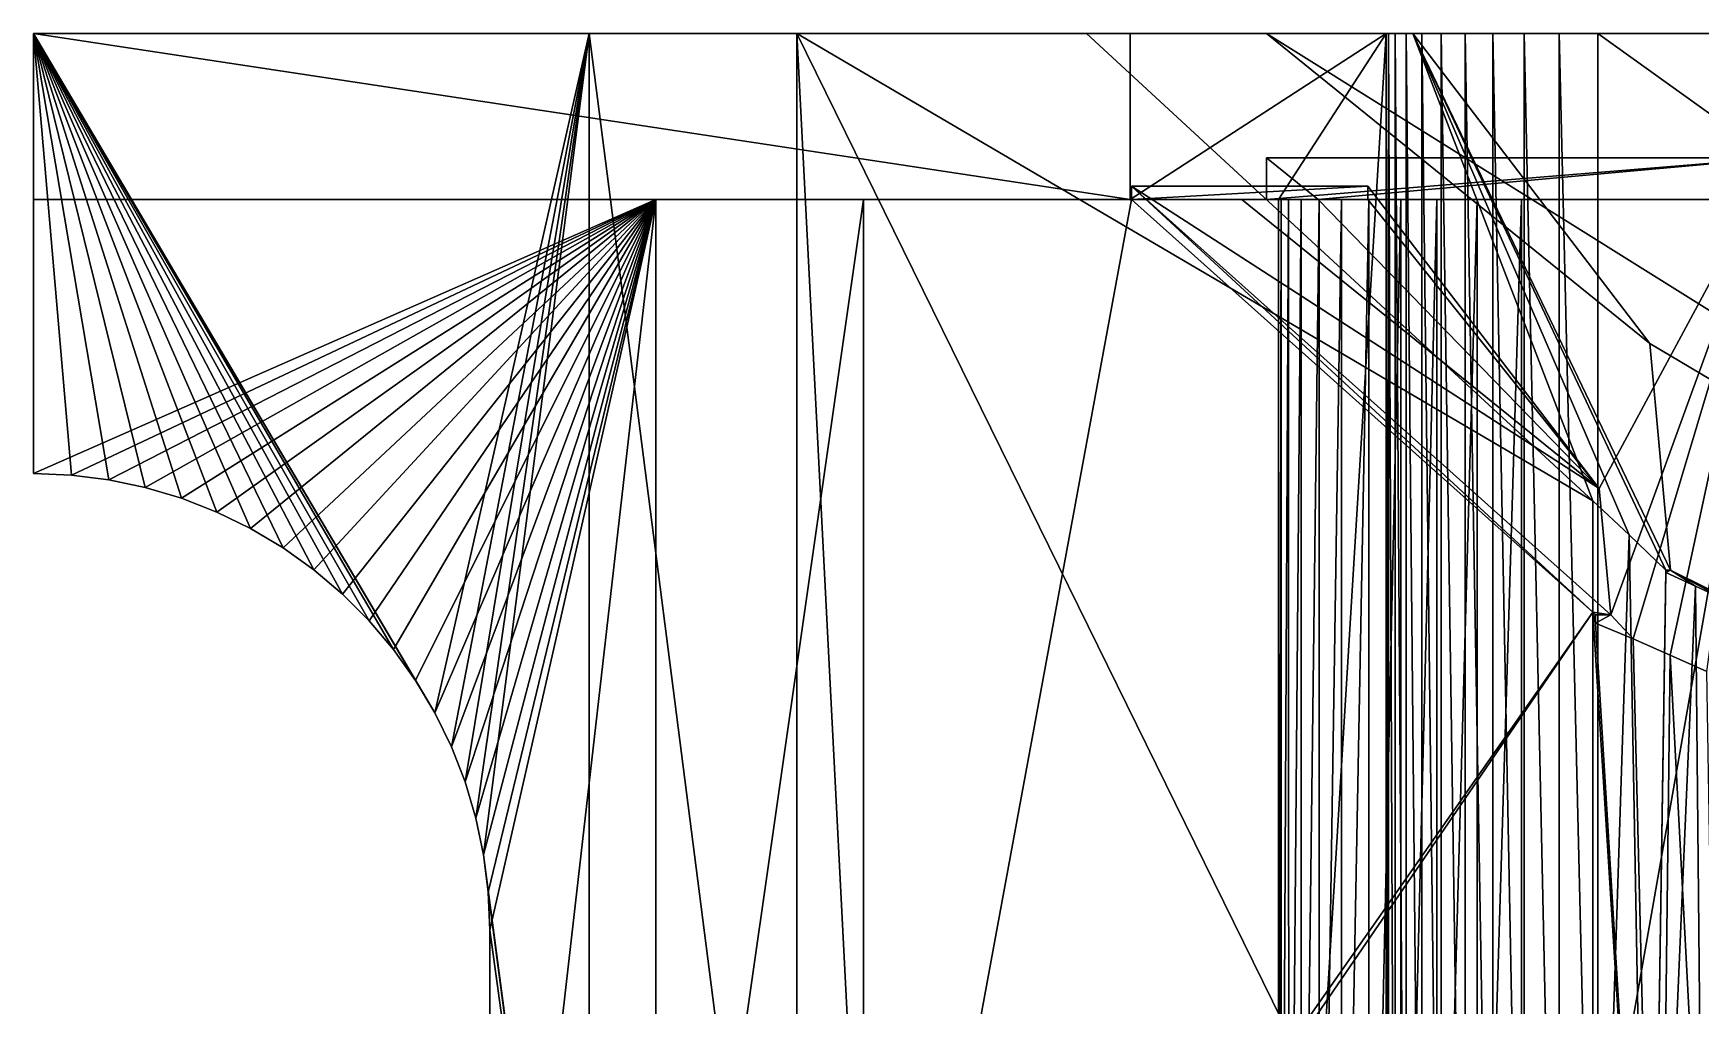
# Model space of a CAD drawing. Header units: inches. Extents: x 0 to 4.61, y -0.39 to 1.95.
# Drawn here: x 0 to 2.009, y 0.779 to 1.95 of the extents above; entities that cross this region are included whole.
import ezdxf

# ---------------------------------------------------------------- set-up
doc = ezdxf.new("R2010")
doc.units = ezdxf.units.IN
doc.header["$LTSCALE"] = 65.185185
doc.header["$MEASUREMENT"] = 0
for name, color, linetype in [('1', 7, 'CONTINUOUS'), ('10', 7, 'CONTINUOUS'), ('11', 7, 'CONTINUOUS'), ('12', 7, 'CONTINUOUS'), ('13', 7, 'CONTINUOUS'), ('14', 7, 'CONTINUOUS'), ('16', 7, 'CONTINUOUS'), ('17', 7, 'CONTINUOUS'), ('18', 7, 'CONTINUOUS'), ('19', 7, 'CONTINUOUS'), ('2', 7, 'CONTINUOUS'), ('20', 7, 'CONTINUOUS'), ('21', 7, 'CONTINUOUS'), ('22', 7, 'CONTINUOUS'), ('23', 7, 'CONTINUOUS'), ('24', 7, 'CONTINUOUS'), ('26', 7, 'CONTINUOUS'), ('27', 7, 'CONTINUOUS'), ('28', 7, 'CONTINUOUS'), ('29', 7, 'CONTINUOUS'), ('30', 7, 'CONTINUOUS'), ('31', 7, 'CONTINUOUS'), ('32', 7, 'CONTINUOUS'), ('33', 7, 'CONTINUOUS'), ('34', 7, 'CONTINUOUS'), ('35', 7, 'CONTINUOUS'), ('36', 7, 'CONTINUOUS'), ('4', 7, 'CONTINUOUS'), ('5', 7, 'CONTINUOUS'), ('6', 7, 'CONTINUOUS'), ('7', 7, 'CONTINUOUS'), ('8', 7, 'CONTINUOUS'), ('9', 7, 'CONTINUOUS')]:
    doc.layers.add(name, color=color, linetype=linetype)

msp = doc.modelspace()

# ---------------------------------------------------------------- linework, layer by layer
at = {"layer": '1', "color": 7, "linetype": 'CONTINUOUS', "true_color": 0xa3a3a3}
for points in [[(1.5, 0, -0.3787), (1.5, 0, -0.1), (1.5, 1.75), (1.5, 0, -0.3787)], [(1.5, 0, -0.3787), (1.5, 1.75), (1.5, 1.75, -0.3787), (1.5, 0, -0.3787)], [(1.5, 1.75), (1.5, 0, -0.1), (1.5, -0.175, -0.1), (1.5, 1.75)], [(1.5, -0.175), (1.5, 1.75), (1.5, -0.175, -0.1), (1.5, -0.175)]]:
    msp.add_3dface(points, dxfattribs=at)
at = {"layer": '10', "color": 7, "linetype": 'CONTINUOUS', "true_color": 0xa3a3a3}
for points in [[(1.8787, 1.253, -3), (1.9003, 1.25, -2.9559), (1.3229, 1.7662, -3), (1.8787, 1.253, -3)], [(1.9003, 1.25, -2.9559), (1.8864, 1.402, -2.5935), (1.3229, 1.7662, -3), (1.9003, 1.25, -2.9559)], [(1.8864, 1.402, -2.5935), (1.6079, 1.7662, -2.315), (1.3229, 1.7662, -3), (1.8864, 1.402, -2.5935)], [(1.8787, 1.253, -3), (1.8819, 1.25, -3), (1.9003, 1.25, -2.9559), (1.8787, 1.253, -3)]]:
    msp.add_3dface(points, dxfattribs=at)
at = {"layer": '11', "color": 7, "linetype": 'CONTINUOUS', "true_color": 0xa3a3a3}
for points in [[(0.75, 1.75, -2.5), (0, 1.75, -2.5), (0, 1.42, -2.5), (0.75, 1.75, -2.5)], [(0.0458, 1.418, -2.5), (0.75, 1.75, -2.5), (0, 1.42, -2.5), (0.0458, 1.418, -2.5)], [(0.0908, 1.4124, -2.5), (0.75, 1.75, -2.5), (0.0458, 1.418, -2.5), (0.0908, 1.4124, -2.5)], [(0.1349, 1.4032, -2.5), (0.75, 1.75, -2.5), (0.0908, 1.4124, -2.5), (0.1349, 1.4032, -2.5)], [(0.1786, 1.3902, -2.5), (0.75, 1.75, -2.5), (0.1349, 1.4032, -2.5), (0.1786, 1.3902, -2.5)], [(0.221, 1.3736, -2.5), (0.75, 1.75, -2.5), (0.1786, 1.3902, -2.5), (0.221, 1.3736, -2.5)], [(0.2617, 1.3537, -2.5), (0.75, 1.75, -2.5), (0.221, 1.3736, -2.5), (0.2617, 1.3537, -2.5)], [(0.3008, 1.3304, -2.5), (0.75, 1.75, -2.5), (0.2617, 1.3537, -2.5), (0.3008, 1.3304, -2.5)], [(0.3379, 1.304, -2.5), (0.75, 1.75, -2.5), (0.3008, 1.3304, -2.5), (0.3379, 1.304, -2.5)], [(0.3724, 1.2747, -2.5), (0.75, 1.75, -2.5), (0.3379, 1.304, -2.5), (0.3724, 1.2747, -2.5)], [(0.4047, 1.2424, -2.5), (0.75, 1.75, -2.5), (0.3724, 1.2747, -2.5), (0.4047, 1.2424, -2.5)], [(0.434, 1.2079, -2.5), (0.75, 1.75, -2.5), (0.4047, 1.2424, -2.5), (0.434, 1.2079, -2.5)], [(0.4604, 1.1708, -2.5), (0.75, 1.75, -2.5), (0.434, 1.2079, -2.5), (0.4604, 1.1708, -2.5)], [(0.4837, 1.1317, -2.5), (0.75, 1.75, -2.5), (0.4604, 1.1708, -2.5), (0.4837, 1.1317, -2.5)], [(0.5036, 1.091, -2.5), (0.75, 1.75, -2.5), (0.4837, 1.1317, -2.5), (0.5036, 1.091, -2.5)], [(0.5202, 1.0486, -2.5), (0.75, 1.75, -2.5), (0.5036, 1.091, -2.5), (0.5202, 1.0486, -2.5)], [(0.5332, 1.0049, -2.5), (0.75, 1.75, -2.5), (0.5202, 1.0486, -2.5), (0.5332, 1.0049, -2.5)], [(0.5424, 0.9608, -2.5), (0.75, 1.75, -2.5), (0.5332, 1.0049, -2.5), (0.5424, 0.9608, -2.5)], [(0.548, 0.9158, -2.5), (0.75, 1.75, -2.5), (0.5424, 0.9608, -2.5), (0.548, 0.9158, -2.5)], [(0.55, 0.87, -2.5), (0.75, 1.75, -2.5), (0.548, 0.9158, -2.5), (0.55, 0.87, -2.5)], [(0.55, 0, -2.5), (0.75, 0, -2.5), (0.75, 1.75, -2.5), (0.55, 0, -2.5)], [(0.55, 0, -2.5), (0.75, 1.75, -2.5), (0.55, 0.87, -2.5), (0.55, 0, -2.5)]]:
    msp.add_3dface(points, dxfattribs=at)
at = {"layer": '12', "color": 7, "linetype": 'CONTINUOUS', "true_color": 0xa3a3a3}
for points in [[(0.75, 0, -2.5), (1, 0, -3), (1, 1.75, -3), (0.75, 0, -2.5)], [(0.75, 1.75, -2.5), (0.75, 0, -2.5), (1, 1.75, -3), (0.75, 1.75, -2.5)]]:
    msp.add_3dface(points, dxfattribs=at)
at = {"layer": '13', "color": 7, "linetype": 'CONTINUOUS', "true_color": 0xa3a3a3}
for points in [[(1.63, 0, -0.1), (1.63, 0, -0.3787), (1.63, 1.95, -0.3787), (1.63, 0, -0.1)], [(1.63, -0.3616), (1.63, 0, -0.1), (1.63, 1.95, -0.3787), (1.63, -0.3616)], [(1.63, 1.95), (1.63, -0.3616), (1.63, 1.95, -0.3787), (1.63, 1.95)]]:
    msp.add_3dface(points, dxfattribs=at)
at = {"layer": '14', "color": 7, "linetype": 'CONTINUOUS', "true_color": 0xa3a3a3}
for points in [[(1.8848, 0, -0.9939), (4.6056, 0, -3.7147), (1.8848, 1.95, -0.9939), (1.8848, 0, -0.9939)], [(1.8848, 1.95, -0.9939), (4.6056, 0, -3.7147), (2.1926, 1.95, -1.3017), (1.8848, 1.95, -0.9939)]]:
    msp.add_3dface(points, dxfattribs=at)
at = {"layer": '16', "color": 7, "linetype": 'CONTINUOUS', "true_color": 0xa3a3a3}
for points in [[(1.0197, 0, -3.13), (0.9197, 0, -3.13), (0.9197, 1.95, -3.13), (1.0197, 0, -3.13)], [(1.8787, 0, -3.13), (1.0197, 0, -3.13), (0.9197, 1.95, -3.13), (1.8787, 0, -3.13)], [(1.8787, 1.3869, -3.13), (1.8787, 0, -3.13), (0.9197, 1.95, -3.13), (1.8787, 1.3869, -3.13)], [(1.2688, 1.95, -3.13), (1.8787, 1.3869, -3.13), (0.9197, 1.95, -3.13), (1.2688, 1.95, -3.13)]]:
    msp.add_3dface(points, dxfattribs=at)
at = {"layer": '17', "color": 7, "linetype": 'CONTINUOUS', "true_color": 0xa3a3a3}
for points in [[(1.8787, 0, -3.13), (1.8787, 1.3869, -3.13), (1.9226, 1.346, -3.1311), (1.8787, 0, -3.13)], [(1.947, 0, -3.1327), (1.8787, 0, -3.13), (1.9226, 1.346, -3.1311), (1.947, 0, -3.1327)], [(1.9668, 1.3038, -3.1345), (1.947, 0, -3.1327), (1.9226, 1.346, -3.1311), (1.9668, 1.3038, -3.1345)], [(1.9668, 1.3007, -3.1345), (1.947, 0, -3.1327), (1.9668, 1.3038, -3.1345), (1.9668, 1.3007, -3.1345)], [(2.0026, 1.2845, -3.1388), (1.947, 0, -3.1327), (1.9668, 1.3007, -3.1345), (2.0026, 1.2845, -3.1388)], [(2.0148, 0, -3.1407), (1.947, 0, -3.1327), (2.0026, 1.2845, -3.1388), (2.0148, 0, -3.1407)], [(2.0382, 1.2677, -3.1447), (2.0148, 0, -3.1407), (2.0026, 1.2845, -3.1388), (2.0382, 1.2677, -3.1447)]]:
    msp.add_3dface(points, dxfattribs=at)
at = {"layer": '18', "color": 7, "linetype": 'CONTINUOUS', "true_color": 0xa3a3a3}
for points in [[(1.63, 0, -0.3787), (1.6327, 0, -0.447), (1.63, 1.95, -0.3787), (1.63, 0, -0.3787)], [(1.63, 1.95, -0.3787), (1.6327, 0, -0.447), (1.6328, 1.95, -0.4474), (1.63, 1.95, -0.3787)], [(1.6327, 0, -0.447), (1.6407, 0, -0.5148), (1.6328, 1.95, -0.4474), (1.6327, 0, -0.447)], [(1.6328, 1.95, -0.4474), (1.6407, 0, -0.5148), (1.6408, 1.95, -0.515), (1.6328, 1.95, -0.4474)], [(1.6407, 0, -0.5148), (1.654, 0, -0.5818), (1.6408, 1.95, -0.515), (1.6407, 0, -0.5148)], [(1.6408, 1.95, -0.515), (1.654, 0, -0.5818), (1.654, 1.95, -0.5817), (1.6408, 1.95, -0.515)], [(1.654, 0, -0.5818), (1.6726, 0, -0.6475), (1.654, 1.95, -0.5817), (1.654, 0, -0.5818)], [(1.654, 1.95, -0.5817), (1.6726, 0, -0.6475), (1.6726, 1.95, -0.6476), (1.654, 1.95, -0.5817)], [(1.6726, 0, -0.6475), (1.6962, 0, -0.7116), (1.6726, 1.95, -0.6476), (1.6726, 0, -0.6475)], [(1.6726, 1.95, -0.6476), (1.6962, 0, -0.7116), (1.6962, 1.95, -0.7116), (1.6726, 1.95, -0.6476)], [(1.6962, 0, -0.7116), (1.7248, 0, -0.7737), (1.6962, 1.95, -0.7116), (1.6962, 0, -0.7116)], [(1.6962, 1.95, -0.7116), (1.7248, 0, -0.7737), (1.7248, 1.95, -0.7736), (1.6962, 1.95, -0.7116)], [(1.7248, 0, -0.7737), (1.7582, 0, -0.8333), (1.7248, 1.95, -0.7736), (1.7248, 0, -0.7737)], [(1.7248, 1.95, -0.7736), (1.7582, 0, -0.8333), (1.7583, 1.95, -0.8333), (1.7248, 1.95, -0.7736)], [(1.7582, 0, -0.8333), (1.7962, 0, -0.89), (1.7583, 1.95, -0.8333), (1.7582, 0, -0.8333)], [(1.7583, 1.95, -0.8333), (1.7962, 0, -0.89), (1.796, 1.95, -0.8899), (1.7583, 1.95, -0.8333)], [(1.7962, 0, -0.89), (1.8384, 0, -0.9437), (1.796, 1.95, -0.8899), (1.7962, 0, -0.89)], [(1.796, 1.95, -0.8899), (1.8384, 0, -0.9437), (1.8382, 1.95, -0.9434), (1.796, 1.95, -0.8899)], [(1.8384, 0, -0.9437), (1.8848, 0, -0.9939), (1.8382, 1.95, -0.9434), (1.8384, 0, -0.9437)], [(1.8848, 0, -0.9939), (1.8848, 1.95, -0.9939), (1.8382, 1.95, -0.9434), (1.8848, 0, -0.9939)]]:
    msp.add_3dface(points, dxfattribs=at)
at = {"layer": '19', "color": 7, "linetype": 'CONTINUOUS', "true_color": 0xa3a3a3}
for points in [[(2.1926, 1.95, -1.3017), (4.6056, 0, -3.7147), (1.4855, 1.95, -2.0088), (2.1926, 1.95, -1.3017)], [(1.4855, 1.95, -2.0088), (4.6056, 0, -3.7147), (1.9474, 1.5767, -2.4707), (1.4855, 1.95, -2.0088)], [(1.9474, 1.5767, -2.4707), (4.6056, 0, -3.7147), (1.9723, 1.3038, -3.1211), (1.9474, 1.5767, -2.4707)], [(2.0026, 1.2845, -3.1388), (1.9668, 1.3007, -3.1345), (1.9723, 1.3038, -3.1211), (2.0026, 1.2845, -3.1388)], [(4.6056, 0, -3.7147), (2.0736, 1.2504, -3.152), (1.9723, 1.3038, -3.1211), (4.6056, 0, -3.7147)], [(2.0736, 1.2504, -3.152), (2.0382, 1.2677, -3.1447), (1.9723, 1.3038, -3.1211), (2.0736, 1.2504, -3.152)], [(2.0382, 1.2677, -3.1447), (2.0026, 1.2845, -3.1388), (1.9723, 1.3038, -3.1211), (2.0382, 1.2677, -3.1447)]]:
    msp.add_3dface(points, dxfattribs=at)
at = {"layer": '2', "color": 7, "linetype": 'CONTINUOUS', "true_color": 0xa3a3a3}
for points in [[(4.3284, 0, -3.6213), (1.7929, 0, -1.0858), (2.1007, 1.75, -1.3936), (4.3284, 0, -3.6213)], [(1.7929, 0, -1.0858), (1.7929, 1.75, -1.0858), (2.1007, 1.75, -1.3936), (1.7929, 0, -1.0858)]]:
    msp.add_3dface(points, dxfattribs=at)
at = {"layer": '20', "color": 7, "linetype": 'CONTINUOUS', "true_color": 0xa3a3a3}
msp.add_3dface([(1.4855, 1.95, -2.0088), (1.9474, 1.5767, -2.4707), (1.6619, 1.95, -2.1852), (1.4855, 1.95, -2.0088)], dxfattribs=at)
at = {"layer": '21', "color": 7, "linetype": 'CONTINUOUS', "true_color": 0xa3a3a3}
msp.add_3dface([(1.9668, 1.3007, -3.1345), (1.9668, 1.3038, -3.1345), (1.9723, 1.3038, -3.1211), (1.9668, 1.3007, -3.1345)], dxfattribs=at)
at = {"layer": '22', "color": 7, "linetype": 'CONTINUOUS', "true_color": 0xa3a3a3}
for points in [[(1.6619, 1.95, -2.1852), (1.8787, 1.3869, -3.13), (1.2688, 1.95, -3.13), (1.6619, 1.95, -2.1852)], [(1.9226, 1.346, -3.1311), (1.8787, 1.3869, -3.13), (1.6619, 1.95, -2.1852), (1.9226, 1.346, -3.1311)], [(1.9668, 1.3038, -3.1345), (1.9226, 1.346, -3.1311), (1.6619, 1.95, -2.1852), (1.9668, 1.3038, -3.1345)], [(1.9723, 1.3038, -3.1211), (1.9668, 1.3038, -3.1345), (1.6619, 1.95, -2.1852), (1.9723, 1.3038, -3.1211)], [(1.9474, 1.5767, -2.4707), (1.9723, 1.3038, -3.1211), (1.6619, 1.95, -2.1852), (1.9474, 1.5767, -2.4707)]]:
    msp.add_3dface(points, dxfattribs=at)
at = {"layer": '23', "color": 7, "linetype": 'CONTINUOUS', "true_color": 0xa3a3a3}
for points in [[(0, 1.42, -2.63), (0, 1.95, -2.63), (0.0458, 1.418, -2.63), (0, 1.42, -2.63)], [(0.0458, 1.418, -2.63), (0, 1.95, -2.63), (0.0908, 1.4124, -2.63), (0.0458, 1.418, -2.63)], [(0.0908, 1.4124, -2.63), (0, 1.95, -2.63), (0.1349, 1.4032, -2.63), (0.0908, 1.4124, -2.63)], [(0.1349, 1.4032, -2.63), (0, 1.95, -2.63), (0.1786, 1.3902, -2.63), (0.1349, 1.4032, -2.63)], [(0.1786, 1.3902, -2.63), (0, 1.95, -2.63), (0.221, 1.3736, -2.63), (0.1786, 1.3902, -2.63)], [(0.221, 1.3736, -2.63), (0, 1.95, -2.63), (0.2617, 1.3537, -2.63), (0.221, 1.3736, -2.63)], [(0.2617, 1.3537, -2.63), (0, 1.95, -2.63), (0.3008, 1.3304, -2.63), (0.2617, 1.3537, -2.63)], [(0.3008, 1.3304, -2.63), (0, 1.95, -2.63), (0.3379, 1.304, -2.63), (0.3008, 1.3304, -2.63)], [(0.3379, 1.304, -2.63), (0, 1.95, -2.63), (0.3724, 1.2747, -2.63), (0.3379, 1.304, -2.63)], [(0.3724, 1.2747, -2.63), (0, 1.95, -2.63), (0.4047, 1.2424, -2.63), (0.3724, 1.2747, -2.63)], [(0.4047, 1.2424, -2.63), (0, 1.95, -2.63), (0.434, 1.2079, -2.63), (0.4047, 1.2424, -2.63)], [(0.434, 1.2079, -2.63), (0, 1.95, -2.63), (0.4604, 1.1708, -2.63), (0.434, 1.2079, -2.63)], [(0.4604, 1.1708, -2.63), (0, 1.95, -2.63), (0.4837, 1.1317, -2.63), (0.4604, 1.1708, -2.63)], [(0.4837, 1.1317, -2.63), (0, 1.95, -2.63), (0.6697, 1.95, -2.63), (0.4837, 1.1317, -2.63)], [(0.5036, 1.091, -2.63), (0.4837, 1.1317, -2.63), (0.6697, 1.95, -2.63), (0.5036, 1.091, -2.63)], [(0.5202, 1.0486, -2.63), (0.5036, 1.091, -2.63), (0.6697, 1.95, -2.63), (0.5202, 1.0486, -2.63)], [(0.5332, 1.0049, -2.63), (0.5202, 1.0486, -2.63), (0.6697, 1.95, -2.63), (0.5332, 1.0049, -2.63)], [(0.5424, 0.9608, -2.63), (0.5332, 1.0049, -2.63), (0.6697, 1.95, -2.63), (0.5424, 0.9608, -2.63)], [(0.6697, 0, -2.63), (0.5424, 0.9608, -2.63), (0.6697, 1.95, -2.63), (0.6697, 0, -2.63)], [(0.5424, 0.9608, -2.63), (0.6697, 0, -2.63), (0.548, 0.9158, -2.63), (0.5424, 0.9608, -2.63)], [(0.548, 0.9158, -2.63), (0.6697, 0, -2.63), (0.55, 0.87, -2.63), (0.548, 0.9158, -2.63)], [(0.6697, 0, -2.63), (0.55, 0, -2.63), (0.55, 0.87, -2.63), (0.6697, 0, -2.63)]]:
    msp.add_3dface(points, dxfattribs=at)
at = {"layer": '24', "color": 7, "linetype": 'CONTINUOUS', "true_color": 0xa3a3a3}
for points in [[(0.9197, 0, -3.13), (0.6697, 0, -2.63), (0.6697, 1.95, -2.63), (0.9197, 0, -3.13)], [(0.9197, 0, -3.13), (0.6697, 1.95, -2.63), (0.9197, 1.95, -3.13), (0.9197, 0, -3.13)]]:
    msp.add_3dface(points, dxfattribs=at)
at = {"layer": '26', "color": 7, "linetype": 'CONTINUOUS', "true_color": 0xa3a3a3}
for points in [[(0, 1.95, -2.63), (0, 1.42, -2.63), (0, 1.42, -2.5), (0, 1.95, -2.63)], [(0, 1.75, -2.5), (0, 1.95, -2.63), (0, 1.42, -2.5), (0, 1.75, -2.5)], [(0, 1.95, -2.63), (0, 1.75, -2.5), (0, 1.75, -0.9968), (0, 1.95, -2.63)], [(0, 1.95, -0.9968), (0, 1.95, -2.63), (0, 1.75, -0.9968), (0, 1.95, -0.9968)]]:
    msp.add_3dface(points, dxfattribs=at)
at = {"layer": '27', "color": 7, "linetype": 'CONTINUOUS', "true_color": 0xa3a3a3}
for points in [[(1.5, 1.75), (1.63, 1.95), (1.3215, 1.75), (1.5, 1.75)], [(1.3215, 1.75), (1.63, 1.95), (1.3215, 1.95), (1.3215, 1.75)], [(1.63, -0.3616), (1.63, 1.95), (1.5, -0.175), (1.63, -0.3616)], [(1.63, 1.95), (1.5, 1.75), (1.5, -0.175), (1.63, 1.95)]]:
    msp.add_3dface(points, dxfattribs=at)
at = {"layer": '28', "color": 7, "linetype": 'CONTINUOUS', "true_color": 0xa3a3a3}
for points in [[(2.1926, 1.95, -1.3017), (1.4855, 1.95, -2.0088), (0, 1.95, -0.9968), (2.1926, 1.95, -1.3017)], [(2.1926, 1.95, -1.3017), (0, 1.95, -0.9968), (1.3215, 1.95, -0.9968), (2.1926, 1.95, -1.3017)], [(1.4855, 1.95, -2.0088), (1.6619, 1.95, -2.1852), (0, 1.95, -0.9968), (1.4855, 1.95, -2.0088)], [(1.6619, 1.95, -2.1852), (0.6697, 1.95, -2.63), (0, 1.95, -0.9968), (1.6619, 1.95, -2.1852)], [(0.6697, 1.95, -2.63), (0, 1.95, -2.63), (0, 1.95, -0.9968), (0.6697, 1.95, -2.63)], [(1.6619, 1.95, -2.1852), (1.2688, 1.95, -3.13), (0.6697, 1.95, -2.63), (1.6619, 1.95, -2.1852)], [(0.6697, 1.95, -2.63), (1.2688, 1.95, -3.13), (0.9197, 1.95, -3.13), (0.6697, 1.95, -2.63)], [(1.63, 1.95), (1.63, 1.95, -0.3787), (1.3215, 1.95), (1.63, 1.95)], [(1.63, 1.95, -0.3787), (1.6328, 1.95, -0.4474), (1.3215, 1.95), (1.63, 1.95, -0.3787)], [(1.8848, 1.95, -0.9939), (2.1926, 1.95, -1.3017), (1.3215, 1.95, -0.9968), (1.8848, 1.95, -0.9939)], [(1.8382, 1.95, -0.9434), (1.8848, 1.95, -0.9939), (1.3215, 1.95, -0.9968), (1.8382, 1.95, -0.9434)], [(1.6328, 1.95, -0.4474), (1.6408, 1.95, -0.515), (1.3215, 1.95), (1.6328, 1.95, -0.4474)], [(1.6408, 1.95, -0.515), (1.654, 1.95, -0.5817), (1.3215, 1.95), (1.6408, 1.95, -0.515)], [(1.654, 1.95, -0.5817), (1.6726, 1.95, -0.6476), (1.3215, 1.95), (1.654, 1.95, -0.5817)], [(1.6726, 1.95, -0.6476), (1.6962, 1.95, -0.7116), (1.3215, 1.95), (1.6726, 1.95, -0.6476)], [(1.6962, 1.95, -0.7116), (1.7248, 1.95, -0.7736), (1.3215, 1.95), (1.6962, 1.95, -0.7116)], [(1.7248, 1.95, -0.7736), (1.7583, 1.95, -0.8333), (1.3215, 1.95, -0.9968), (1.7248, 1.95, -0.7736)], [(1.3215, 1.95), (1.7248, 1.95, -0.7736), (1.3215, 1.95, -0.9968), (1.3215, 1.95)], [(1.7583, 1.95, -0.8333), (1.796, 1.95, -0.8899), (1.3215, 1.95, -0.9968), (1.7583, 1.95, -0.8333)], [(1.796, 1.95, -0.8899), (1.8382, 1.95, -0.9434), (1.3215, 1.95, -0.9968), (1.796, 1.95, -0.8899)]]:
    msp.add_3dface(points, dxfattribs=at)
at = {"layer": '29', "color": 7, "linetype": 'CONTINUOUS', "true_color": 0xa3a3a3}
for points in [[(2.1007, 1.75, -1.3936), (1.7929, 1.75, -1.0858), (0, 1.75, -2.5), (2.1007, 1.75, -1.3936)], [(1.7929, 1.75, -1.0858), (1.7393, 1.75, -1.0277), (0, 1.75, -2.5), (1.7929, 1.75, -1.0858)], [(2.1007, 1.75, -1.3936), (0, 1.75, -2.5), (1.4855, 1.75, -2.0088), (2.1007, 1.75, -1.3936)], [(0, 1.75, -2.5), (1.7393, 1.75, -1.0277), (1.3215, 1.75, -0.9968), (0, 1.75, -2.5)], [(1.4558, 1.75, -2.1629), (1.5477, 1.75, -2.071), (0, 1.75, -2.5), (1.4558, 1.75, -2.1629)], [(0, 1.75, -2.5), (1.5477, 1.75, -2.071), (1.4855, 1.75, -2.0088), (0, 1.75, -2.5)], [(1.6079, 1.75, -2.315), (1.4558, 1.75, -2.1629), (0, 1.75, -2.5), (1.6079, 1.75, -2.315)], [(1.6079, 1.75, -2.315), (0, 1.75, -2.5), (0.75, 1.75, -2.5), (1.6079, 1.75, -2.315)], [(0, 1.75, -0.9968), (0, 1.75, -2.5), (1.3215, 1.75, -0.9968), (0, 1.75, -0.9968)], [(1.6079, 1.75, -2.315), (0.75, 1.75, -2.5), (1, 1.75, -3), (1.6079, 1.75, -2.315)], [(1.6079, 1.75, -2.315), (1, 1.75, -3), (1.3229, 1.75, -3), (1.6079, 1.75, -2.315)], [(1.5, 1.75, -0.3787), (1.5, 1.75), (1.3215, 1.75, -0.9968), (1.5, 1.75, -0.3787)], [(1.5, 1.75), (1.3215, 1.75), (1.3215, 1.75, -0.9968), (1.5, 1.75)], [(1.5032, 1.75, -0.4575), (1.5, 1.75, -0.3787), (1.3215, 1.75, -0.9968), (1.5032, 1.75, -0.4575)], [(1.7393, 1.75, -1.0277), (1.6908, 1.75, -0.9662), (1.3215, 1.75, -0.9968), (1.7393, 1.75, -1.0277)], [(1.6908, 1.75, -0.9662), (1.6474, 1.75, -0.9012), (1.3215, 1.75, -0.9968), (1.6908, 1.75, -0.9662)], [(1.6474, 1.75, -0.9012), (1.609, 1.75, -0.8325), (1.3215, 1.75, -0.9968), (1.6474, 1.75, -0.9012)], [(1.609, 1.75, -0.8325), (1.5761, 1.75, -0.7613), (1.3215, 1.75, -0.9968), (1.609, 1.75, -0.8325)], [(1.5761, 1.75, -0.7613), (1.549, 1.75, -0.6876), (1.3215, 1.75, -0.9968), (1.5761, 1.75, -0.7613)], [(1.549, 1.75, -0.6876), (1.5276, 1.75, -0.6119), (1.3215, 1.75, -0.9968), (1.549, 1.75, -0.6876)], [(1.5276, 1.75, -0.6119), (1.5123, 1.75, -0.5352), (1.3215, 1.75, -0.9968), (1.5276, 1.75, -0.6119)], [(1.5123, 1.75, -0.5352), (1.5032, 1.75, -0.4575), (1.3215, 1.75, -0.9968), (1.5123, 1.75, -0.5352)]]:
    msp.add_3dface(points, dxfattribs=at)
at = {"layer": '30', "color": 7, "linetype": 'CONTINUOUS', "true_color": 0xa3a3a3}
for points in [[(2.1007, 1.8003, -1.3936), (2.1007, 1.75, -1.3936), (1.4855, 1.75, -2.0088), (2.1007, 1.8003, -1.3936)], [(1.4855, 1.8003, -2.0088), (2.1007, 1.8003, -1.3936), (1.4855, 1.75, -2.0088), (1.4855, 1.8003, -2.0088)]]:
    msp.add_3dface(points, dxfattribs=at)
at = {"layer": '31', "color": 7, "linetype": 'CONTINUOUS', "true_color": 0xa3a3a3}
msp.add_3dface([(1.5477, 1.75, -2.071), (1.4855, 1.8003, -2.0088), (1.4855, 1.75, -2.0088), (1.5477, 1.75, -2.071)], dxfattribs=at)
at = {"layer": '32', "color": 7, "linetype": 'CONTINUOUS', "true_color": 0xa3a3a3}
for points in [[(1.6079, 1.7662, -2.315), (1.6079, 1.75, -2.315), (1.3229, 1.75, -3), (1.6079, 1.7662, -2.315)], [(1.3229, 1.7662, -3), (1.6079, 1.7662, -2.315), (1.3229, 1.75, -3), (1.3229, 1.7662, -3)]]:
    msp.add_3dface(points, dxfattribs=at)
at = {"layer": '33', "color": 7, "linetype": 'CONTINUOUS', "true_color": 0xa3a3a3}
for points in [[(0.55, 0, -2.63), (0.55, 0, -2.5), (0.55, 0.87, -2.5), (0.55, 0, -2.63)], [(0.55, 0.87, -2.63), (0.55, 0, -2.63), (0.55, 0.87, -2.5), (0.55, 0.87, -2.63)]]:
    msp.add_3dface(points, dxfattribs=at)
at = {"layer": '34', "color": 7, "linetype": 'CONTINUOUS', "true_color": 0xa3a3a3}
for points in [[(0, 1.42, -2.63), (0.0458, 1.418, -2.63), (0, 1.42, -2.5), (0, 1.42, -2.63)], [(0.0458, 1.418, -2.63), (0.0458, 1.418, -2.5), (0, 1.42, -2.5), (0.0458, 1.418, -2.63)], [(0.0458, 1.418, -2.63), (0.0908, 1.4124, -2.63), (0.0458, 1.418, -2.5), (0.0458, 1.418, -2.63)], [(0.0908, 1.4124, -2.63), (0.0908, 1.4124, -2.5), (0.0458, 1.418, -2.5), (0.0908, 1.4124, -2.63)], [(0.0908, 1.4124, -2.63), (0.1349, 1.4032, -2.63), (0.0908, 1.4124, -2.5), (0.0908, 1.4124, -2.63)], [(0.1349, 1.4032, -2.63), (0.1349, 1.4032, -2.5), (0.0908, 1.4124, -2.5), (0.1349, 1.4032, -2.63)], [(0.1349, 1.4032, -2.63), (0.1786, 1.3902, -2.63), (0.1349, 1.4032, -2.5), (0.1349, 1.4032, -2.63)], [(0.1786, 1.3902, -2.63), (0.1786, 1.3902, -2.5), (0.1349, 1.4032, -2.5), (0.1786, 1.3902, -2.63)], [(0.1786, 1.3902, -2.63), (0.221, 1.3736, -2.63), (0.1786, 1.3902, -2.5), (0.1786, 1.3902, -2.63)], [(0.221, 1.3736, -2.63), (0.221, 1.3736, -2.5), (0.1786, 1.3902, -2.5), (0.221, 1.3736, -2.63)], [(0.221, 1.3736, -2.63), (0.2617, 1.3537, -2.63), (0.221, 1.3736, -2.5), (0.221, 1.3736, -2.63)], [(0.2617, 1.3537, -2.63), (0.2617, 1.3537, -2.5), (0.221, 1.3736, -2.5), (0.2617, 1.3537, -2.63)], [(0.2617, 1.3537, -2.63), (0.3008, 1.3304, -2.63), (0.2617, 1.3537, -2.5), (0.2617, 1.3537, -2.63)], [(0.3008, 1.3304, -2.63), (0.3008, 1.3304, -2.5), (0.2617, 1.3537, -2.5), (0.3008, 1.3304, -2.63)], [(0.3008, 1.3304, -2.63), (0.3379, 1.304, -2.63), (0.3008, 1.3304, -2.5), (0.3008, 1.3304, -2.63)], [(0.3379, 1.304, -2.63), (0.3379, 1.304, -2.5), (0.3008, 1.3304, -2.5), (0.3379, 1.304, -2.63)], [(0.3379, 1.304, -2.63), (0.3724, 1.2747, -2.63), (0.3379, 1.304, -2.5), (0.3379, 1.304, -2.63)], [(0.3724, 1.2747, -2.63), (0.3724, 1.2747, -2.5), (0.3379, 1.304, -2.5), (0.3724, 1.2747, -2.63)], [(0.3724, 1.2747, -2.63), (0.4047, 1.2424, -2.63), (0.3724, 1.2747, -2.5), (0.3724, 1.2747, -2.63)], [(0.4047, 1.2424, -2.63), (0.4047, 1.2424, -2.5), (0.3724, 1.2747, -2.5), (0.4047, 1.2424, -2.63)], [(0.4047, 1.2424, -2.63), (0.434, 1.2079, -2.63), (0.4047, 1.2424, -2.5), (0.4047, 1.2424, -2.63)], [(0.434, 1.2079, -2.63), (0.434, 1.2079, -2.5), (0.4047, 1.2424, -2.5), (0.434, 1.2079, -2.63)], [(0.434, 1.2079, -2.63), (0.4604, 1.1708, -2.63), (0.434, 1.2079, -2.5), (0.434, 1.2079, -2.63)], [(0.4604, 1.1708, -2.63), (0.4604, 1.1708, -2.5), (0.434, 1.2079, -2.5), (0.4604, 1.1708, -2.63)], [(0.4604, 1.1708, -2.63), (0.4837, 1.1317, -2.63), (0.4604, 1.1708, -2.5), (0.4604, 1.1708, -2.63)], [(0.4837, 1.1317, -2.63), (0.4837, 1.1317, -2.5), (0.4604, 1.1708, -2.5), (0.4837, 1.1317, -2.63)], [(0.4837, 1.1317, -2.63), (0.5036, 1.091, -2.63), (0.4837, 1.1317, -2.5), (0.4837, 1.1317, -2.63)], [(0.5036, 1.091, -2.63), (0.5036, 1.091, -2.5), (0.4837, 1.1317, -2.5), (0.5036, 1.091, -2.63)], [(0.5036, 1.091, -2.63), (0.5202, 1.0486, -2.63), (0.5036, 1.091, -2.5), (0.5036, 1.091, -2.63)], [(0.5202, 1.0486, -2.63), (0.5202, 1.0486, -2.5), (0.5036, 1.091, -2.5), (0.5202, 1.0486, -2.63)], [(0.5202, 1.0486, -2.63), (0.5332, 1.0049, -2.63), (0.5202, 1.0486, -2.5), (0.5202, 1.0486, -2.63)], [(0.5332, 1.0049, -2.63), (0.5332, 1.0049, -2.5), (0.5202, 1.0486, -2.5), (0.5332, 1.0049, -2.63)], [(0.5332, 1.0049, -2.63), (0.5424, 0.9608, -2.63), (0.5332, 1.0049, -2.5), (0.5332, 1.0049, -2.63)], [(0.5424, 0.9608, -2.63), (0.5424, 0.9608, -2.5), (0.5332, 1.0049, -2.5), (0.5424, 0.9608, -2.63)], [(0.5424, 0.9608, -2.63), (0.548, 0.9158, -2.63), (0.5424, 0.9608, -2.5), (0.5424, 0.9608, -2.63)], [(0.548, 0.9158, -2.63), (0.548, 0.9158, -2.5), (0.5424, 0.9608, -2.5), (0.548, 0.9158, -2.63)], [(0.548, 0.9158, -2.63), (0.55, 0.87, -2.63), (0.548, 0.9158, -2.5), (0.548, 0.9158, -2.63)], [(0.55, 0.87, -2.63), (0.55, 0.87, -2.5), (0.548, 0.9158, -2.5), (0.55, 0.87, -2.63)]]:
    msp.add_3dface(points, dxfattribs=at)
at = {"layer": '35', "color": 7, "linetype": 'CONTINUOUS', "true_color": 0xa3a3a3}
for points in [[(0, 1.95, -0.9968), (0, 1.75, -0.9968), (1.3215, 1.75, -0.9968), (0, 1.95, -0.9968)], [(1.3215, 1.95, -0.9968), (0, 1.95, -0.9968), (1.3215, 1.75, -0.9968), (1.3215, 1.95, -0.9968)]]:
    msp.add_3dface(points, dxfattribs=at)
at = {"layer": '36', "color": 7, "linetype": 'CONTINUOUS', "true_color": 0xa3a3a3}
for points in [[(1.3215, 1.75), (1.3215, 1.95), (1.3215, 1.95, -0.9968), (1.3215, 1.75)], [(1.3215, 1.75), (1.3215, 1.95, -0.9968), (1.3215, 1.75, -0.9968), (1.3215, 1.75)]]:
    msp.add_3dface(points, dxfattribs=at)
at = {"layer": '4', "color": 7, "linetype": 'CONTINUOUS', "true_color": 0xa3a3a3}
for points in [[(1, 0, -3), (1.8787, 1.253, -3), (1.3229, 1.75, -3), (1, 0, -3)], [(1, 1.75, -3), (1, 0, -3), (1.3229, 1.75, -3), (1, 1.75, -3)], [(1.8787, 1.253, -3), (1.3229, 1.7662, -3), (1.3229, 1.75, -3), (1.8787, 1.253, -3)], [(1, 0, -3), (1.0197, 0, -3), (1.8787, 1.253, -3), (1, 0, -3)], [(1.0197, 0, -3), (1.8787, 0, -3), (1.8787, 1.253, -3), (1.0197, 0, -3)]]:
    msp.add_3dface(points, dxfattribs=at)
at = {"layer": '5', "color": 7, "linetype": 'CONTINUOUS', "true_color": 0xa3a3a3}
for points in [[(1.8787, 0, -3), (1.9576, 0, -3.0032), (1.8787, 1.253, -3), (1.8787, 0, -3)], [(1.8787, 1.253, -3), (1.9576, 0, -3.0032), (1.8819, 1.2396, -3), (1.8787, 1.253, -3)], [(1.8819, 1.25, -3), (1.8787, 1.253, -3), (1.8819, 1.2396, -3), (1.8819, 1.25, -3)], [(1.8819, 1.2396, -3), (1.9576, 0, -3.0032), (1.9272, 1.2208, -3.0012), (1.8819, 1.2396, -3)], [(1.9272, 1.2208, -3.0012), (1.9576, 0, -3.0032), (1.972, 1.2014, -3.0044), (1.9272, 1.2208, -3.0012)], [(1.9576, 0, -3.0032), (2.0354, 0, -3.0124), (1.972, 1.2014, -3.0044), (1.9576, 0, -3.0032)], [(1.972, 1.2014, -3.0044), (2.0354, 0, -3.0124), (2.0163, 1.1814, -3.0095), (1.972, 1.2014, -3.0044)]]:
    msp.add_3dface(points, dxfattribs=at)
at = {"layer": '6', "color": 7, "linetype": 'CONTINUOUS', "true_color": 0xa3a3a3}
for points in [[(1.5032, 0, -0.4576), (1.5, 0, -0.3787), (1.5032, 1.75, -0.4575), (1.5032, 0, -0.4576)], [(1.5, 0, -0.3787), (1.5, 1.75, -0.3787), (1.5032, 1.75, -0.4575), (1.5, 0, -0.3787)], [(1.5124, 0, -0.5354), (1.5032, 0, -0.4576), (1.5123, 1.75, -0.5352), (1.5124, 0, -0.5354)], [(1.5123, 1.75, -0.5352), (1.5032, 0, -0.4576), (1.5032, 1.75, -0.4575), (1.5123, 1.75, -0.5352)], [(1.5276, 1.75, -0.6119), (1.5124, 0, -0.5354), (1.5123, 1.75, -0.5352), (1.5276, 1.75, -0.6119)], [(1.5276, 0, -0.612), (1.5124, 0, -0.5354), (1.5276, 1.75, -0.6119), (1.5276, 0, -0.612)], [(1.549, 0, -0.6877), (1.5276, 0, -0.612), (1.549, 1.75, -0.6876), (1.549, 0, -0.6877)], [(1.549, 1.75, -0.6876), (1.5276, 0, -0.612), (1.5276, 1.75, -0.6119), (1.549, 1.75, -0.6876)], [(1.5761, 0, -0.7614), (1.549, 0, -0.6877), (1.5761, 1.75, -0.7613), (1.5761, 0, -0.7614)], [(1.5761, 1.75, -0.7613), (1.549, 0, -0.6877), (1.549, 1.75, -0.6876), (1.5761, 1.75, -0.7613)], [(1.609, 0, -0.8326), (1.5761, 0, -0.7614), (1.609, 1.75, -0.8325), (1.609, 0, -0.8326)], [(1.609, 1.75, -0.8325), (1.5761, 0, -0.7614), (1.5761, 1.75, -0.7613), (1.609, 1.75, -0.8325)], [(1.6474, 0, -0.9013), (1.609, 0, -0.8326), (1.6474, 1.75, -0.9012), (1.6474, 0, -0.9013)], [(1.6474, 1.75, -0.9012), (1.609, 0, -0.8326), (1.609, 1.75, -0.8325), (1.6474, 1.75, -0.9012)], [(1.6908, 0, -0.9663), (1.6474, 0, -0.9013), (1.6908, 1.75, -0.9662), (1.6908, 0, -0.9663)], [(1.6908, 1.75, -0.9662), (1.6474, 0, -0.9013), (1.6474, 1.75, -0.9012), (1.6908, 1.75, -0.9662)], [(1.7393, 0, -1.0277), (1.6908, 0, -0.9663), (1.7393, 1.75, -1.0277), (1.7393, 0, -1.0277)], [(1.7393, 1.75, -1.0277), (1.6908, 0, -0.9663), (1.6908, 1.75, -0.9662), (1.7393, 1.75, -1.0277)], [(1.7929, 0, -1.0858), (1.7393, 0, -1.0277), (1.7929, 1.75, -1.0858), (1.7929, 0, -1.0858)], [(1.7929, 1.75, -1.0858), (1.7393, 0, -1.0277), (1.7393, 1.75, -1.0277), (1.7929, 1.75, -1.0858)]]:
    msp.add_3dface(points, dxfattribs=at)
at = {"layer": '7', "color": 7, "linetype": 'CONTINUOUS', "true_color": 0xa3a3a3}
for points in [[(1.5477, 1.75, -2.071), (2.1007, 1.8003, -1.3936), (1.4855, 1.8003, -2.0088), (1.5477, 1.75, -2.071)], [(2.1007, 1.8003, -1.3936), (1.5477, 1.75, -2.071), (1.8864, 1.402, -2.5935), (2.1007, 1.8003, -1.3936)], [(1.9003, 1.25, -2.9559), (2.1007, 1.8003, -1.3936), (1.8864, 1.402, -2.5935), (1.9003, 1.25, -2.9559)], [(1.9272, 1.2208, -3.0012), (2.1007, 1.8003, -1.3936), (1.9003, 1.25, -2.9559), (1.9272, 1.2208, -3.0012)], [(2.1007, 1.8003, -1.3936), (1.9272, 1.2208, -3.0012), (1.972, 1.2014, -3.0044), (2.1007, 1.8003, -1.3936)], [(2.1007, 1.8003, -1.3936), (1.972, 1.2014, -3.0044), (2.0163, 1.1814, -3.0095), (2.1007, 1.8003, -1.3936)], [(1.8864, 1.402, -2.5935), (1.5477, 1.75, -2.071), (1.4558, 1.75, -2.1629), (1.8864, 1.402, -2.5935)], [(1.8819, 1.2396, -3), (1.9272, 1.2208, -3.0012), (1.9003, 1.25, -2.9559), (1.8819, 1.2396, -3)]]:
    msp.add_3dface(points, dxfattribs=at)
at = {"layer": '8', "color": 7, "linetype": 'CONTINUOUS', "true_color": 0xa3a3a3}
for points in [[(1.8864, 1.402, -2.5935), (1.4558, 1.75, -2.1629), (1.6079, 1.75, -2.315), (1.8864, 1.402, -2.5935)], [(1.8864, 1.402, -2.5935), (1.6079, 1.75, -2.315), (1.6079, 1.7662, -2.315), (1.8864, 1.402, -2.5935)]]:
    msp.add_3dface(points, dxfattribs=at)
at = {"layer": '9', "color": 7, "linetype": 'CONTINUOUS', "true_color": 0xa3a3a3}
msp.add_3dface([(1.8819, 1.25, -3), (1.8819, 1.2396, -3), (1.9003, 1.25, -2.9559), (1.8819, 1.25, -3)], dxfattribs=at)

doc.saveas('drawing.dxf')
